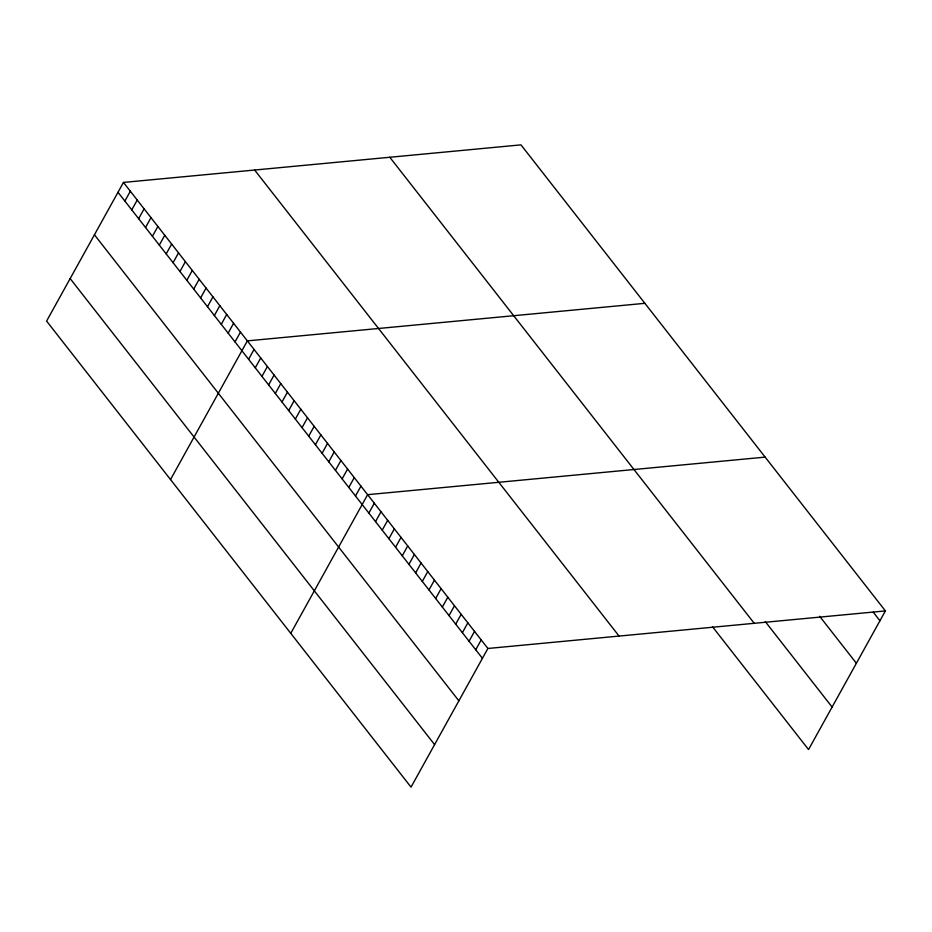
<?xml version="1.0" encoding="UTF-8"?>
<svg xmlns="http://www.w3.org/2000/svg" width="932" height="932" viewBox="0 0 932 932"><rect width="100%" height="100%" fill="white"/><g stroke="black" fill="none" stroke-linecap="round" stroke-linejoin="round"><path stroke-width="1.4" d="M123.455 182.427L46.6 321.086L411.024 787.132L487.89 648.474L885.4 610.914L520.976 144.868L123.455 182.427L487.89 648.474M124.876 201.091L130.34 191.235M131.761 209.886L137.225 200.042M138.647 218.694L144.111 208.838M145.532 227.501L150.996 217.645M152.417 236.297L157.881 226.441M159.302 245.104L164.766 235.248M166.187 253.912L171.651 244.056M173.072 262.707L178.525 252.852M179.946 271.515L185.41 261.659M186.831 280.311L192.295 270.466M193.716 289.118L199.18 279.262M200.601 297.925L206.065 288.07M207.487 306.721L212.95 296.865M214.372 315.529L219.835 305.673M221.257 324.324L226.709 314.48M228.142 333.132L233.594 323.276M235.015 341.939L240.479 332.083M170.509 479.549L247.364 340.879L644.874 303.319M248.588 359.286L254.052 349.43M255.263 367.825L260.727 357.97M261.95 376.365L267.414 366.521M268.626 384.916L274.09 375.06M275.313 393.455L280.777 383.6M281.988 402.007L287.452 392.151M288.675 410.546L294.139 400.69M295.351 419.085L300.815 409.241M302.038 427.637L307.502 417.781M308.713 436.176L314.177 426.32M315.4 444.727L320.864 434.871M322.076 453.267L327.54 443.411M328.763 461.806L334.227 451.962M335.438 470.357L340.902 460.501M342.126 478.897L347.589 469.041M348.801 487.448L354.265 477.592M355.488 495.987L360.94 486.131M290.772 633.341L367.627 494.682L765.137 457.123M368.851 513.078L374.303 503.222M375.526 521.617L380.99 511.761M382.213 530.168L387.665 520.312M388.889 538.708L394.353 528.852M395.576 547.247L401.028 537.391M402.251 555.798L407.715 545.942M408.938 564.338L414.39 554.482M415.614 572.877L421.078 563.033M422.301 581.428L427.753 571.572M428.976 589.968L434.44 580.112M435.663 598.519L441.116 588.663M442.339 607.058L447.803 597.202M449.026 615.598L454.478 605.753M455.701 624.149L461.165 614.293M462.388 632.688L467.841 622.832M469.064 641.239L474.528 631.383M475.751 649.779L481.203 639.923M885.4 610.914L808.545 749.573L712.502 626.747M873.261 612.219L879.936 620.759M819.636 616.273L856.38 663.269M765.288 621.621L832.101 707.062M389.797 157.263L754.221 623.298M254.634 170.032L619.069 636.078M118.003 192.283L482.427 658.318M94.435 234.794L458.87 700.829M70.156 278.586L434.592 744.621"/></g></svg>
